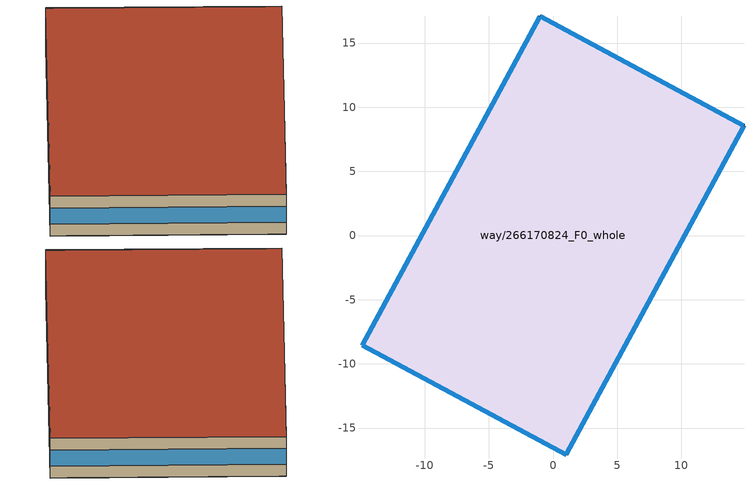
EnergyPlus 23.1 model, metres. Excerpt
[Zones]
way/266170824_F0_whole
 floor ground (Floor_Construction): 1.02,-17.08 14.88,8.54 -1.02,17.08 -14.89,-8.55 z0
 wall outside (Wall_Construction): 1.02,-17.08 -14.89,-8.55 -1.02,17.08 14.88,8.54 1.02,-17.08 z0:3.5
 window (Window_Construction): 1.02,-17.07 -14.88,-8.55 / -14.88,-8.53 -1.03,17.07 / -1.01,17.08 14.88,8.55 / 14.88,8.53 1.03,-17.06 z1.05:2.45
 roof outside (Roof_Construction): 14.88,8.54 1.02,-17.08 -14.89,-8.55 -1.02,17.08 z3.5
[Building]
OpenUBEM_Building: North Axis=0; Terrain=City; Solar Distribution=FullExterior
[Site:Location]
New.York-Central.Park.Obs-Belvedere.Castle: Latitude=40.77889; Longitude=-73.9692; Time Zone=-5; Elevation=48
[SizingPeriod:WeatherFileDays]
AnnualSizingPeriod: Begin Month=1; Begin Day of Month=1; End Month=12; End Day of Month=31; Day of Week for Start Day=Monday; Use Weather File Daylight Saving Period=No; Use Weather File Rain and Snow Indicators=No
[SITE:WATERMAINSTEMPERATURE]
Calculation Method=CorrelationFromWeatherFile
[MATERIAL:NOMASS] Roughness=MediumRough; Thermal Absorptance=0.9; Solar Absorptance=0.7; Visible Absorptance=0.7
Name | Thermal Resistance
Roof_Assembly | 3.47222
Wall_Assembly | 1.73913
Floor_Assembly | 1.94932
[WINDOWMATERIAL:SIMPLEGLAZINGSYSTEM]
Window_Material: UFactor=3.236; Solar Heat Gain Coefficient=0.36; Visible Transmittance=0.6
[CONSTRUCTION]
Roof_Construction: Roof_Assembly
Wall_Construction: Wall_Assembly
Floor_Construction: Floor_Assembly
Window_Construction: Window_Material
[ZONE]
way/266170824_F0_whole: Type=1; Multiplier=1; Ceiling Height=autocalculate; Volume=autocalculate; Floor Area=autocalculate; Part of Total Floor Area=Yes
[PEOPLE]
People_way/266170824_F0_whole: Zone or ZoneList or Space or SpaceList=way/266170824_F0_whole; Number of People Schedule=Occupancy_Schedule_MediumOffice; Number of People Calculation Method=People; Number of People=28.3077; Fraction Radiant=0.3; Sensible Heat Fraction=autocalculate; Activity Level Schedule=Activity_Level; Carbon Dioxide Generation Rate=3.82e-08; Enable ASHRAE 55 Comfort Warnings=No; Mean Radiant Temperature Calculation Type=ZoneAveraged; Clothing Insulation Calculation Method=ClothingInsulationSchedule; Cold Stress Temperature Threshold=15.56; Heat Stress Temperature Threshold=30
[LIGHTS]
Lights_way/266170824_F0_whole: Zone or ZoneList or Space or SpaceList=way/266170824_F0_whole; Schedule=Lighting_Schedule_MediumOffice; Design Level Calculation Method=LightingLevel; Lighting Level=5659.29; Return Air Fraction=0; Fraction Radiant=0.42; Fraction Visible=0; Fraction Replaceable=1; EndUse Subcategory=General; Return Air Fraction Calculated from Plenum Temperature=No; Return Air Fraction Function of Plenum Temperature Coefficient 1=0; Return Air Fraction Function of Plenum Temperature Coefficient 2=0
[ELECTRICEQUIPMENT]
Equipment_way/266170824_F0_whole: Zone or ZoneList or Space or SpaceList=way/266170824_F0_whole; Schedule=Equipment_Schedule_MediumOffice; Design Level Calculation Method=EquipmentLevel; Design Level=5659.29; Fraction Latent=0; Fraction Radiant=0.5; Fraction Lost=0; EndUse Subcategory=General
[ZONEINFILTRATION:DESIGNFLOWRATE]
Infiltration_way/266170824_F0_whole: Zone or ZoneList or Space or SpaceList=way/266170824_F0_whole; Schedule=Infiltration_Schedule_MediumOffice; Design Flow Rate Calculation Method=Flow/ExteriorWallArea; Flow Rate per Exterior Surface Area=0.000285; Constant Term Coefficient=1; Temperature Term Coefficient=0; Velocity Term Coefficient=0; Velocity Squared Term Coefficient=0
[HVACTEMPLATE:THERMOSTAT]
way/266170824_F0_whole_Thermostat: Heating Setpoint Schedule=Heating_Setpoint_MediumOffice; Cooling Setpoint Schedule=Cooling_Setpoint_MediumOffice
[HVACTEMPLATE:ZONE:UNITARY]
way/266170824_F0_whole: Template Unitary System=way/266170824_F0_whole_PSZ_Sys; Template Thermostat=way/266170824_F0_whole_Thermostat; Supply Air Maximum Flow Rate=autosize; Outdoor Air Method=Flow/Person; Outdoor Air Flow Rate per Person=0.01; Outdoor Air Flow Rate per Zone Floor Area=0; Outdoor Air Flow Rate per Zone=0; Baseboard Heating Type=None; Baseboard Heating Capacity=autosize; Zone Cooling Design Supply Air Temperature Input Method=SystemSupplyAirTemperature; Zone Cooling Design Supply Air Temperature=12.8; Zone Cooling Design Supply Air Temperature Difference=11.11; Zone Heating Design Supply Air Temperature Input Method=SystemSupplyAirTemperature; Zone Heating Design Supply Air Temperature=50; Zone Heating Design Supply Air Temperature Difference=30
[HVACTEMPLATE:SYSTEM:UNITARY]
way/266170824_F0_whole_PSZ_Sys: Control Zone or Thermostat Location=way/266170824_F0_whole; Supply Fan Maximum Flow Rate=autosize; Supply Fan Total Efficiency=0.55575; Supply Fan Delta Pressure=622.5; Supply Fan Motor Efficiency=0.9; Supply Fan Motor in Air Stream Fraction=1; Cooling Coil Type=SingleSpeedDX; Cooling Design Supply Air Temperature=12.8; Cooling Coil Gross Rated Total Capacity=autosize; Cooling Coil Gross Rated Sensible Heat Ratio=autosize; Cooling Coil Gross Rated COP=3.73922; Heating Coil Type=Gas; Heating Design Supply Air Temperature=50; Heating Coil Capacity=autosize; Gas Heating Coil Efficiency=0.84; Gas Heating Coil Parasitic Electric Load=0; Maximum Outdoor Air Flow Rate=autosize; Minimum Outdoor Air Flow Rate=autosize; Economizer Type=DifferentialDryBulb; Economizer Lockout=NoLockout; Supply Fan Placement=BlowThrough; Night Cycle Control=StayOff; Heat Recovery Type=None; Sensible Heat Recovery Effectiveness=0.7; Latent Heat Recovery Effectiveness=0.65; Dehumidification Control Type=None; Dehumidification Setpoint=60; Humidifier Type=None; Humidifier Rated Capacity=1e-06; Humidifier Rated Electric Power=autosize; Humidifier Setpoint=30; Return Fan=No; Return Fan Total Efficiency=0.7; Return Fan Delta Pressure=500; Return Fan Motor Efficiency=0.9; Return Fan Motor in Air Stream Fraction=1
[WATERHEATER:MIXED]
DHW_Heater_MediumOffice: Tank Volume=0.3785; Setpoint Temperature Schedule=OpenUBEM_DHW_Setpoint; Deadband Temperature Difference=0; Heater Control Type=Cycle; Heater Maximum Capacity=1955; Heater Ignition Minimum Flow Rate=0; Heater Ignition Delay=0; Heater Fuel Type=NaturalGas; Heater Thermal Efficiency=0.808; Off Cycle Parasitic Fuel Consumption Rate=0; Off Cycle Parasitic Fuel Type=NaturalGas; Off Cycle Parasitic Heat Fraction to Tank=0; On Cycle Parasitic Fuel Consumption Rate=0; On Cycle Parasitic Heat Fraction to Tank=0; Ambient Temperature Indicator=Zone; Ambient Temperature Zone=way/266170824_F0_whole; Off Cycle Loss Coefficient to Ambient Temperature=7.56; Off Cycle Loss Fraction to Zone=1; On Cycle Loss Coefficient to Ambient Temperature=7.56; On Cycle Loss Fraction to Zone=1; Peak Use Flow Rate=5.66036e-06; Use Flow Rate Fraction Schedule=OpenUBEM_DHW_FlowFrac_MediumOffice; Use Side Effectiveness=1; Source Side Effectiveness=1; Use Side Design Flow Rate=autosize; Source Side Design Flow Rate=autosize; Indirect Water Heating Recovery Time=1.5; Source Side Flow Control Mode=IndirectHeatPrimarySetpoint; EndUse Subcategory=DHW
[WATERUSE:EQUIPMENT]
DHW_WaterUse_MediumOffice: EndUse Subcategory=DHW; Peak Flow Rate=5.66036e-06; Flow Rate Fraction Schedule=OpenUBEM_DHW_FlowFrac_MediumOffice; Target Temperature Schedule=OpenUBEM_DHW_Setpoint; Zone=way/266170824_F0_whole; Sensible Fraction Schedule=OpenUBEM_DHW_SensibleFrac; Latent Fraction Schedule=OpenUBEM_DHW_LatentFrac
[WATERUSE:CONNECTIONS]
DHW_WaterConn_MediumOffice: Hot Water Supply Temperature Schedule=OpenUBEM_DHW_Setpoint; Drain Water Heat Exchanger Type=None; Drain Water Heat Exchanger Destination=Plant; Water Use Equipment 1=DHW_WaterUse_MediumOffice
[SCHEDULE:COMPACT]
Occupancy_Schedule_MediumOffice: Through: 12/31, For: Weekdays, Until: 06:00, 0, Until: 07:00, 0.1, Until: 08:00, 0.2, Until: 12:00, 0.95, Until: 13:00, 0.5, Until: 17:00, 0.95, Until: 18:00, 0.3, Until: 22:00, 0.1, Until: 24:00, 0.05, For: Saturday, Until: 06:00, 0, Until: 08:00, 0.1, Until: 12:00, 0.3, Until: 17:00, 0.1, Until: 19:00, 0.05, Until: 24:00, 0, For: AllOtherDays, Until: 06:00, 0, Until: 18:00, 0.05, Until: 24:00, 0
Lighting_Schedule_MediumOffice: Through: 12/31, For: Weekdays, Until: 05:00, 0.04184, Until: 07:00, 0.08368, Until: 08:00, 0.25105, Until: 17:00, 0.75314, Until: 18:00, 0.41841, Until: 20:00, 0.25105, Until: 22:00, 0.16736, Until: 23:00, 0.08368, Until: 24:00, 0.04184, For: Saturday, Until: 06:00, 0.04184, Until: 08:00, 0.08368, Until: 12:00, 0.25105, Until: 17:00, 0.12552, Until: 24:00, 0.04184, For: AllOtherDays, Until: 24:00, 0.04184
Equipment_Schedule_MediumOffice: Through: 12/31, For: Weekdays, Until: 06:00, 0.307674, Until: 08:00, 0.381235, Until: 12:00, 0.857778, Until: 13:00, 0.76247, Until: 17:00, 0.857778, Until: 18:00, 0.476543, Until: 24:00, 0.381235, For: Saturday, Until: 06:00, 0.230755, Until: 08:00, 0.381235, Until: 12:00, 0.476543, Until: 17:00, 0.33358, Until: 19:00, 0.285926, Until: 24:00, 0.230755, For: AllOtherDays, Until: 06:00, 0.230755, Until: 18:00, 0.285926, Until: 24:00, 0.230755
Heating_Setpoint_MediumOffice: Through: 12/31, For: Weekdays, Until: 06:00, 15.6, Until: 07:00, 21.1, Until: 08:00, 21.1, Until: 12:00, 21.1, Until: 13:00, 21.1, Until: 17:00, 21.1, Until: 19:00, 21.1, Until: 24:00, 15.6, For: Saturday, Until: 06:00, 15.6, Until: 08:00, 21.1, Until: 12:00, 21.1, Until: 17:00, 21.1, Until: 19:00, 21.1, Until: 24:00, 15.6, For: AllOtherDays, Until: 06:00, 15.6, Until: 18:00, 21.1, Until: 24:00, 15.6
Cooling_Setpoint_MediumOffice: Through: 12/31, For: Weekdays, Until: 06:00, 29.4, Until: 07:00, 23.9, Until: 08:00, 23.9, Until: 12:00, 23.9, Until: 13:00, 23.9, Until: 17:00, 23.9, Until: 18:00, 23.9, Until: 22:00, 23.9, Until: 24:00, 23.9, For: Saturday, Until: 06:00, 29.4, Until: 08:00, 23.9, Until: 12:00, 23.9, Until: 17:00, 23.9, Until: 19:00, 23.9, Until: 24:00, 29.4, For: AllOtherDays, Until: 06:00, 29.4, Until: 18:00, 23.9, Until: 24:00, 29.4
Infiltration_Schedule_MediumOffice: Through: 12/31, For: Weekdays, Until: 06:00, 1, Until: 07:00, 0.25, Until: 08:00, 0.25, Until: 12:00, 0.25, Until: 13:00, 0.25, Until: 17:00, 0.25, Until: 18:00, 0.25, Until: 22:00, 0.25, Until: 24:00, 0.25, For: Saturday, Until: 06:00, 1, Until: 08:00, 0.25, Until: 12:00, 0.25, Until: 17:00, 0.25, Until: 19:00, 0.25, Until: 24:00, 1, For: AllOtherDays, Until: 06:00, 1, Until: 18:00, 0.25, Until: 24:00, 1
[Schedule:Constant]
Activity_Level: Hourly Value=120
[SCHEDULE:CONSTANT]
Name | Hourly Value
OpenUBEM_DHW_Setpoint | 60
OpenUBEM_DHW_FlowFrac_MediumOffice | 0.164889
OpenUBEM_DHW_SensibleFrac | 0.2
OpenUBEM_DHW_LatentFrac | 0.05
